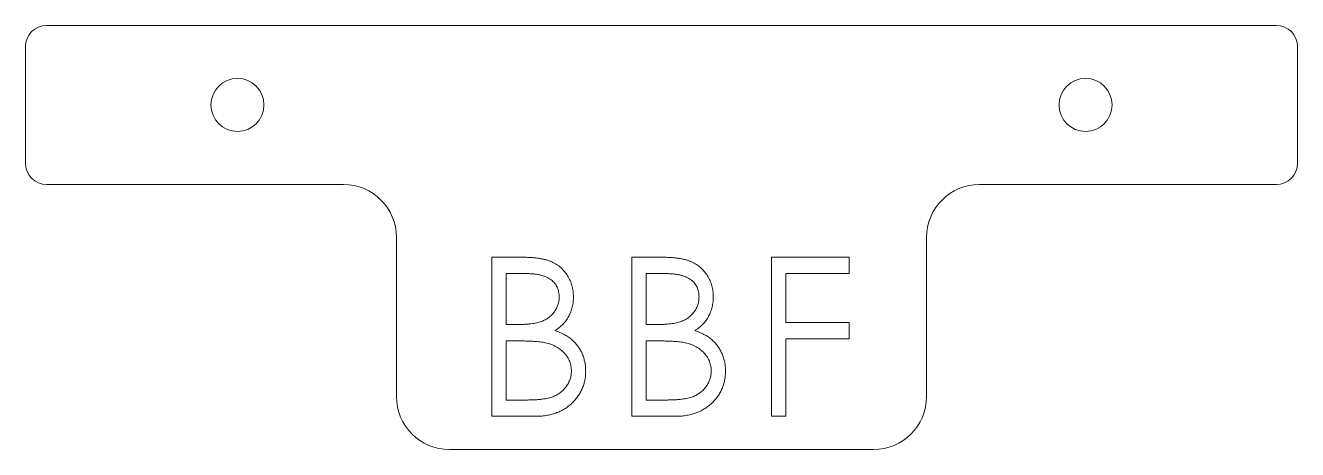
# Model space of a CAD drawing. Header units: inches. Extents: x -3 to 3, y -1.63 to 0.38.
import ezdxf

# ---------------------------------------------------------------- set-up
doc = ezdxf.new("R2010")
doc.units = ezdxf.units.IN
doc.header["$MEASUREMENT"] = 0

msp = doc.modelspace()

# ---------------------------------------------------------------- linework, layer by layer
at = {"color": 7, "linetype": 'Continuous', "lineweight": 15}
for p, q in [((2.9, 0.375), (-2.9, 0.375)), ((-3, 0.275), (-3, -0.275)), ((3, -0.275), (3, 0.275)), ((-2.9, -0.375), (-1.5, -0.375)), ((1.5, -0.375), (2.9, -0.375)), ((-1.25, -0.625), (-1.25, -1.375)), ((1.25, -1.375), (1.25, -0.625)), ((-0.7999, -0.7183), (-0.6536, -0.7183)), ((-0.7999, -1.4683), (-0.7999, -0.7183)), ((-0.1403, -0.7183), (0.006, -0.7183)), ((-0.1403, -1.4683), (-0.1403, -0.7183)), ((0.5193, -0.7183), (0.8847, -0.7183)), ((0.5193, -1.4683), (0.5193, -0.7183)), ((0.8847, -0.7183), (0.8847, -0.7952)), ((-0.6413, -0.7952), (-0.7326, -0.7952)), ((-0.7326, -0.7952), (-0.7326, -1.0356)), ((0.0183, -0.7952), (-0.073, -0.7952)), ((-0.073, -0.7952), (-0.073, -1.0356)), ((0.5866, -0.7952), (0.5866, -1.026)), ((0.8847, -0.7952), (0.5866, -0.7952)), ((-0.7326, -1.0356), (-0.6874, -1.0356)), ((-0.073, -1.0356), (-0.0278, -1.0356)), ((0.5866, -1.026), (0.8847, -1.026)), ((0.8847, -1.026), (0.8847, -1.1029)), ((-0.688, -1.1125), (-0.7326, -1.1125)), ((-0.7326, -1.1125), (-0.7326, -1.3914)), ((-0.0284, -1.1125), (-0.073, -1.1125)), ((-0.073, -1.1125), (-0.073, -1.3914)), ((0.5866, -1.1029), (0.5866, -1.4683)), ((0.8847, -1.1029), (0.5866, -1.1029)), ((-0.7326, -1.3914), (-0.6368, -1.3914)), ((-0.073, -1.3914), (0.0228, -1.3914)), ((-0.5971, -1.4683), (-0.7999, -1.4683)), ((0.0625, -1.4683), (-0.1403, -1.4683)), ((0.5866, -1.4683), (0.5193, -1.4683)), ((-1, -1.625), (1, -1.625))]:
    msp.add_line(p, q, dxfattribs=at)
for centre in [(-2, 0), (2, 0)]:
    msp.add_circle(centre, 0.125, dxfattribs=at)
for centre, radius, start, end in [((-2.9, 0.275), 0.1, 90, 180), ((2.9, 0.275), 0.1, 0, 90), ((-2.9, -0.275), 0.1, 180, 270), ((2.9, -0.275), 0.1, 270, 0), ((-1.5, -0.625), 0.25, 0, 90), ((1.5, -0.625), 0.25, 90, 180), ((-1, -1.375), 0.25, 180, 270), ((1, -1.375), 0.25, 270, 0)]:
    msp.add_arc(centre, radius, start, end, dxfattribs=at)
for points, knots in [([(-0.6536, -0.7183), (-0.6464, -0.7183), (-0.6325, -0.7184), (-0.6124, -0.7195), (-0.5934, -0.7211), (-0.5758, -0.7235), (-0.5595, -0.7265), (-0.5443, -0.7301), (-0.5305, -0.7343), (-0.514, -0.7412), (-0.4951, -0.7513), (-0.4747, -0.7663), (-0.4573, -0.7846), (-0.4422, -0.8053), (-0.4303, -0.828), (-0.4216, -0.8523), (-0.4162, -0.8778), (-0.4156, -0.8953), (-0.4153, -0.9041)], [0, 0, 0, 0, 0.062594, 0.121323, 0.17668, 0.228365, 0.276868, 0.321879, 0.364099, 0.403356, 0.477968, 0.550535, 0.623584, 0.698175, 0.773354, 0.847281, 0.922818, 1, 1, 1, 1]), ([(0.006, -0.7183), (0.0132, -0.7183), (0.0271, -0.7184), (0.0473, -0.7195), (0.0662, -0.7211), (0.0838, -0.7235), (0.1002, -0.7265), (0.1153, -0.7301), (0.1291, -0.7343), (0.1456, -0.7412), (0.1645, -0.7513), (0.1849, -0.7663), (0.2023, -0.7846), (0.2174, -0.8053), (0.2293, -0.828), (0.238, -0.8523), (0.2435, -0.8778), (0.244, -0.8953), (0.2443, -0.9041)], [0, 0, 0, 0, 0.062594, 0.121323, 0.17668, 0.228365, 0.276868, 0.321879, 0.364099, 0.403356, 0.477968, 0.550535, 0.623584, 0.698175, 0.773354, 0.847281, 0.922818, 1, 1, 1, 1]), ([(-0.4826, -0.9055), (-0.4827, -0.9013), (-0.483, -0.8932), (-0.4848, -0.8812), (-0.4878, -0.8701), (-0.4918, -0.8594), (-0.4973, -0.8497), (-0.5038, -0.8405), (-0.5117, -0.8321), (-0.5206, -0.8243), (-0.5309, -0.8174), (-0.5426, -0.8114), (-0.5557, -0.8065), (-0.57, -0.8022), (-0.5859, -0.7992), (-0.6031, -0.7967), (-0.6217, -0.7955), (-0.6346, -0.7953), (-0.6413, -0.7952)], [0, 0, 0, 0, 0.057003, 0.111818, 0.164402, 0.21587, 0.266841, 0.317479, 0.369902, 0.4234, 0.479718, 0.539241, 0.602431, 0.67103, 0.744485, 0.823454, 0.90874, 1, 1, 1, 1]), ([(0.177, -0.9055), (0.1769, -0.9013), (0.1767, -0.8932), (0.1748, -0.8812), (0.1718, -0.8701), (0.1678, -0.8594), (0.1623, -0.8497), (0.1558, -0.8405), (0.1479, -0.8321), (0.139, -0.8243), (0.1287, -0.8174), (0.1171, -0.8114), (0.104, -0.8065), (0.0896, -0.8022), (0.0737, -0.7992), (0.0565, -0.7967), (0.0379, -0.7955), (0.025, -0.7953), (0.0183, -0.7952)], [0, 0, 0, 0, 0.057003, 0.111818, 0.164402, 0.21587, 0.266841, 0.317479, 0.369902, 0.4234, 0.479718, 0.539241, 0.602431, 0.67103, 0.744485, 0.823454, 0.90874, 1, 1, 1, 1]), ([(-0.6874, -1.0356), (-0.6808, -1.0355), (-0.668, -1.0353), (-0.6495, -1.0349), (-0.6324, -1.0335), (-0.6165, -1.0322), (-0.6021, -1.03), (-0.5891, -1.0275), (-0.5773, -1.0248), (-0.5637, -1.0201), (-0.5482, -1.0133), (-0.5318, -1.0027), (-0.5172, -0.9901), (-0.505, -0.9755), (-0.495, -0.9595), (-0.488, -0.9422), (-0.4833, -0.9242), (-0.4828, -0.9118), (-0.4826, -0.9055)], [0, 0, 0, 0, 0.072301, 0.1397003, 0.2022885, 0.2605995, 0.3131903, 0.3617389, 0.4057065, 0.44554, 0.518832, 0.5897782, 0.6588675, 0.7284305, 0.7972827, 0.8648154, 0.9313638, 1, 1, 1, 1]), ([(-0.4153, -0.9041), (-0.4155, -0.9124), (-0.416, -0.9287), (-0.4204, -0.9525), (-0.4273, -0.9752), (-0.4369, -0.9966), (-0.4493, -1.0163), (-0.4641, -1.0345), (-0.4819, -1.0503), (-0.4952, -1.0592), (-0.502, -1.0637)], [0, 0, 0, 0, 0.130569, 0.256581, 0.380552, 0.503623, 0.625739, 0.747549, 0.871766, 1, 1, 1, 1]), ([(-0.0278, -1.0356), (-0.0212, -1.0355), (-0.0084, -1.0353), (0.0101, -1.0349), (0.0273, -1.0335), (0.0431, -1.0322), (0.0575, -1.03), (0.0705, -1.0275), (0.0823, -1.0248), (0.0959, -1.0201), (0.1114, -1.0133), (0.1279, -1.0027), (0.1424, -0.9901), (0.1546, -0.9755), (0.1647, -0.9595), (0.1716, -0.9422), (0.1763, -0.9242), (0.1768, -0.9118), (0.177, -0.9055)], [0, 0, 0, 0, 0.072301, 0.1397, 0.202289, 0.2606, 0.31319, 0.361739, 0.405706, 0.44554, 0.518832, 0.589778, 0.658867, 0.72843, 0.797283, 0.864815, 0.931364, 1, 1, 1, 1]), ([(0.2443, -0.9041), (0.2441, -0.9124), (0.2436, -0.9287), (0.2392, -0.9525), (0.2323, -0.9752), (0.2227, -0.9966), (0.2103, -1.0163), (0.1955, -1.0345), (0.1777, -1.0503), (0.1644, -1.0592), (0.1576, -1.0637)], [0, 0, 0, 0, 0.130569, 0.256581, 0.380552, 0.503623, 0.625739, 0.747549, 0.871766, 1, 1, 1, 1]), ([(-0.502, -1.0637), (-0.4935, -1.067), (-0.4772, -1.0732), (-0.4547, -1.0843), (-0.4354, -1.0963), (-0.4191, -1.1095), (-0.4051, -1.1236), (-0.3928, -1.139), (-0.3824, -1.1558), (-0.3735, -1.1739), (-0.3665, -1.1931), (-0.3613, -1.2131), (-0.3583, -1.234), (-0.3578, -1.2482), (-0.3576, -1.2554)], [0, 0, 0, 0, 0.106057, 0.202914, 0.2903, 0.370223, 0.446384, 0.521397, 0.598291, 0.676142, 0.755529, 0.834887, 0.916646, 1, 1, 1, 1]), ([(0.1576, -1.0637), (0.1661, -1.067), (0.1824, -1.0732), (0.2049, -1.0843), (0.2242, -1.0963), (0.2406, -1.1095), (0.2546, -1.1236), (0.2668, -1.139), (0.2772, -1.1558), (0.2862, -1.1739), (0.2931, -1.1931), (0.2984, -1.2131), (0.3014, -1.234), (0.3018, -1.2482), (0.302, -1.2554)], [0, 0, 0, 0, 0.106057, 0.202914, 0.2903, 0.370223, 0.446384, 0.521397, 0.598291, 0.676142, 0.755529, 0.834887, 0.916646, 1, 1, 1, 1]), ([(-0.5477, -1.1214), (-0.5513, -1.1206), (-0.5592, -1.119), (-0.5721, -1.1173), (-0.5869, -1.1158), (-0.6035, -1.1147), (-0.6219, -1.1136), (-0.6423, -1.1131), (-0.6646, -1.1126), (-0.68, -1.1125), (-0.688, -1.1125)], [0, 0, 0, 0, 0.079306, 0.171953, 0.277057, 0.394731, 0.526177, 0.671345, 0.829285, 1, 1, 1, 1]), ([(-0.4249, -1.2554), (-0.425, -1.2514), (-0.4251, -1.2436), (-0.4269, -1.232), (-0.4295, -1.2208), (-0.4328, -1.21), (-0.4376, -1.1996), (-0.4433, -1.1896), (-0.4499, -1.1799), (-0.4603, -1.1677), (-0.4753, -1.1535), (-0.4967, -1.1397), (-0.521, -1.1286), (-0.5386, -1.1238), (-0.5477, -1.1214)], [0, 0, 0, 0, 0.060287, 0.119602, 0.177503, 0.235143, 0.292133, 0.350871, 0.410098, 0.470732, 0.594829, 0.722579, 0.856691, 1, 1, 1, 1]), ([(0.1119, -1.1214), (0.1083, -1.1206), (0.1004, -1.119), (0.0875, -1.1173), (0.0727, -1.1158), (0.0562, -1.1147), (0.0377, -1.1136), (0.0173, -1.1131), (-0.0049, -1.1126), (-0.0204, -1.1125), (-0.0284, -1.1125)], [0, 0, 0, 0, 0.079306, 0.171953, 0.277057, 0.394731, 0.526177, 0.671345, 0.829285, 1, 1, 1, 1]), ([(0.2347, -1.2554), (0.2346, -1.2514), (0.2345, -1.2436), (0.2327, -1.232), (0.2302, -1.2208), (0.2268, -1.21), (0.222, -1.1996), (0.2163, -1.1896), (0.2097, -1.1799), (0.1994, -1.1677), (0.1843, -1.1535), (0.163, -1.1397), (0.1387, -1.1286), (0.121, -1.1238), (0.1119, -1.1214)], [0, 0, 0, 0, 0.060287, 0.119602, 0.177503, 0.235143, 0.292133, 0.350871, 0.410098, 0.470732, 0.594829, 0.722579, 0.856691, 1, 1, 1, 1]), ([(-0.6368, -1.3914), (-0.6299, -1.3913), (-0.6167, -1.3911), (-0.5976, -1.3906), (-0.5799, -1.3894), (-0.5637, -1.3876), (-0.5488, -1.3856), (-0.5353, -1.3829), (-0.5233, -1.3798), (-0.5093, -1.375), (-0.4935, -1.3675), (-0.4765, -1.3563), (-0.4615, -1.343), (-0.4486, -1.3275), (-0.4381, -1.3107), (-0.4305, -1.2929), (-0.4258, -1.2744), (-0.4252, -1.2617), (-0.4249, -1.2554)], [0, 0, 0, 0, 0.072502, 0.139739, 0.201795, 0.259822, 0.312206, 0.360773, 0.40454, 0.443698, 0.516841, 0.587874, 0.657965, 0.728969, 0.799308, 0.866636, 0.933116, 1, 1, 1, 1]), ([(-0.3576, -1.2554), (-0.3578, -1.2627), (-0.3582, -1.2771), (-0.3613, -1.2983), (-0.3664, -1.3185), (-0.3735, -1.3379), (-0.3828, -1.3565), (-0.394, -1.3742), (-0.4074, -1.391), (-0.4225, -1.4069), (-0.4394, -1.4212), (-0.4578, -1.434), (-0.4777, -1.4445), (-0.4988, -1.4533), (-0.5214, -1.46), (-0.5454, -1.4647), (-0.5708, -1.4679), (-0.5882, -1.4681), (-0.5971, -1.4683)], [0, 0, 0, 0, 0.06116, 0.120335, 0.17818, 0.235235, 0.292683, 0.351186, 0.410457, 0.47172, 0.533761, 0.595739, 0.657888, 0.721295, 0.786823, 0.854686, 0.925478, 1, 1, 1, 1]), ([(0.0228, -1.3914), (0.0297, -1.3913), (0.0429, -1.3911), (0.062, -1.3906), (0.0797, -1.3894), (0.0959, -1.3876), (0.1109, -1.3856), (0.1243, -1.3829), (0.1364, -1.3798), (0.1503, -1.375), (0.1661, -1.3675), (0.1831, -1.3563), (0.1982, -1.343), (0.211, -1.3275), (0.2215, -1.3107), (0.2291, -1.2929), (0.2338, -1.2744), (0.2344, -1.2617), (0.2347, -1.2554)], [0, 0, 0, 0, 0.0725025, 0.139739, 0.2017951, 0.2598219, 0.312206, 0.3607734, 0.4045403, 0.4436981, 0.5168408, 0.5878743, 0.6579654, 0.7289694, 0.7993077, 0.8666358, 0.9331163, 1, 1, 1, 1]), ([(0.302, -1.2554), (0.3018, -1.2627), (0.3014, -1.2771), (0.2983, -1.2983), (0.2932, -1.3185), (0.2861, -1.3379), (0.2769, -1.3565), (0.2656, -1.3742), (0.2522, -1.391), (0.2372, -1.4069), (0.2202, -1.4212), (0.2019, -1.434), (0.182, -1.4445), (0.1608, -1.4533), (0.1382, -1.46), (0.1142, -1.4647), (0.0888, -1.4679), (0.0714, -1.4681), (0.0625, -1.4683)], [0, 0, 0, 0, 0.06116, 0.120335, 0.17818, 0.235235, 0.292683, 0.351186, 0.410457, 0.47172, 0.533761, 0.595739, 0.657888, 0.721295, 0.786823, 0.854686, 0.925478, 1, 1, 1, 1])]:
    msp.add_open_spline(points, degree=3, knots=knots, dxfattribs=at)

doc.saveas('drawing.dxf')
